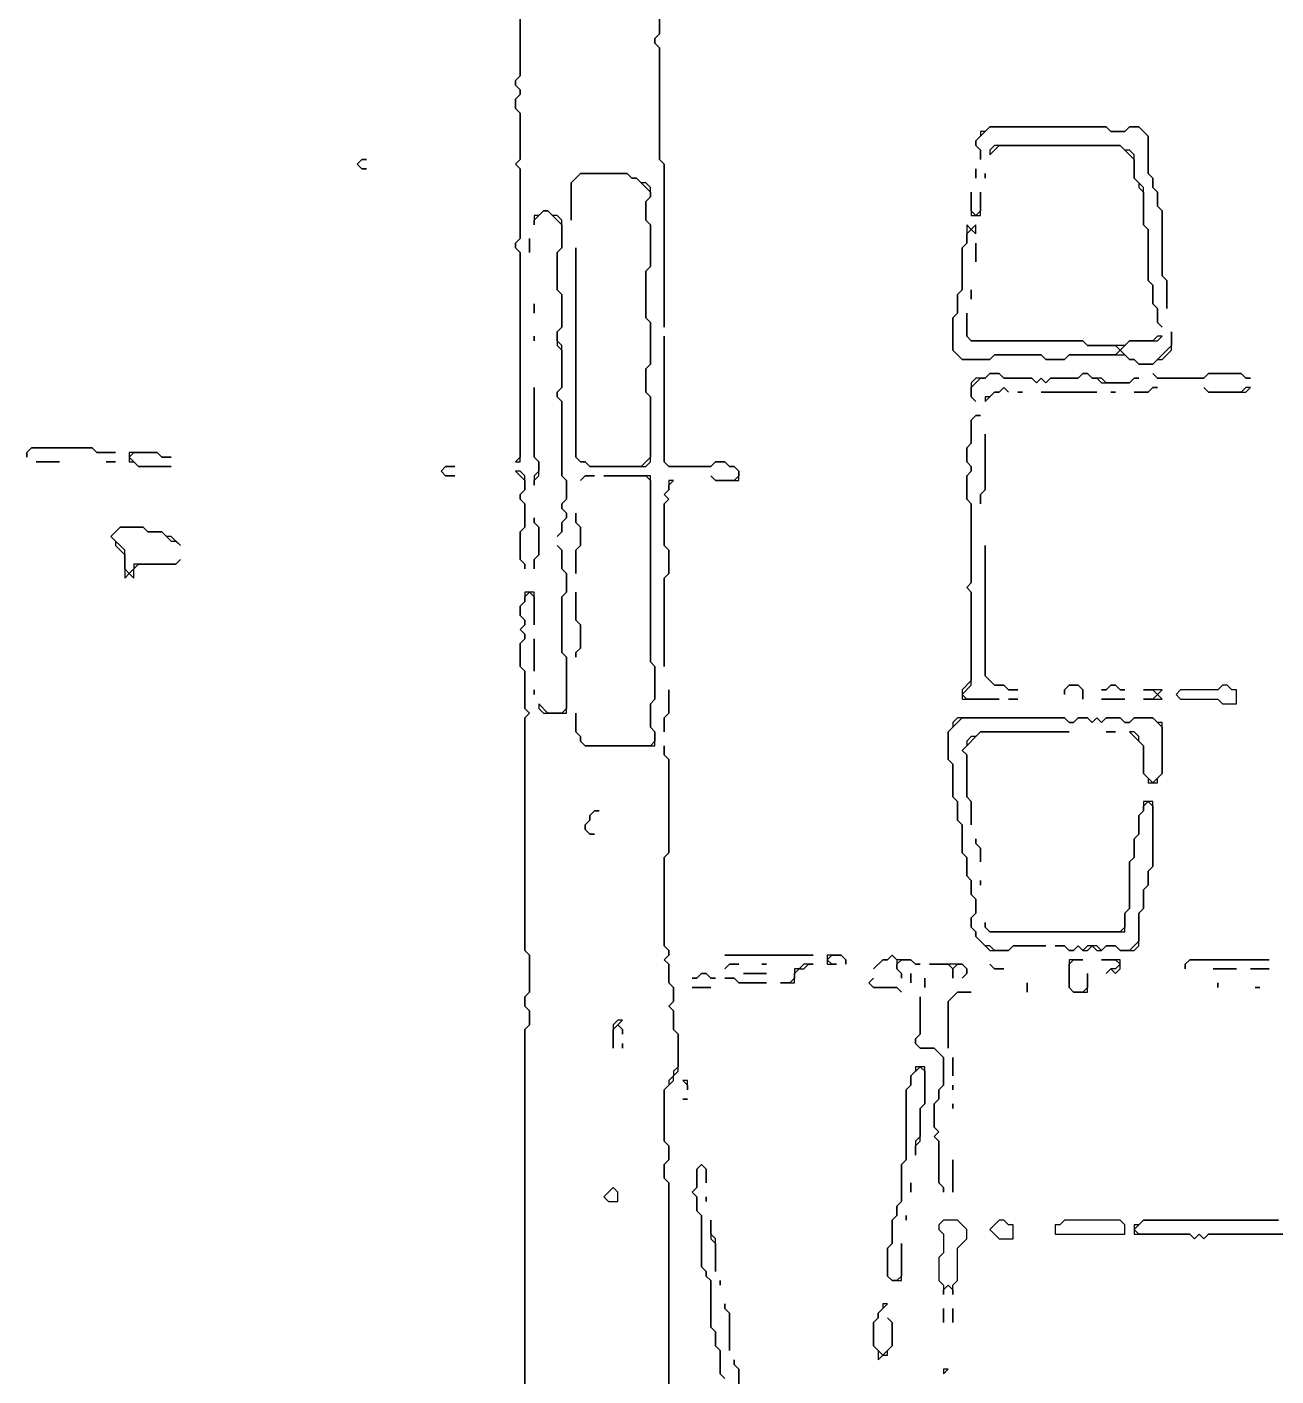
# Model space of a CAD drawing. Header units: metres. Extents: x 0 to 3575, y 1 to 2763.
# Drawn here: x 892 to 1160.5, y 1440.5 to 1730.5 of the extents above; entities that cross this region are included whole.
import ezdxf

# ---------------------------------------------------------------- set-up
doc = ezdxf.new("R2010")
doc.units = ezdxf.units.M

msp = doc.modelspace()

# ---------------------------------------------------------------- linework, layer by layer
for points in [[(998, 1737), (998, 1720), (997, 1719), (997, 1718), (998, 1717), (998, 1716), (997, 1715), (997, 1713), (998, 1712), (998, 1702), (997, 1701), (998, 1700), (998, 1685), (997, 1684), (997, 1683), (998, 1682), (998, 1638), (997, 1637), (998, 1637), (998, 1682), (997, 1683), (997, 1684), (998, 1685), (998, 1700), (997, 1701), (998, 1702), (998, 1712), (997, 1713), (997, 1715), (998, 1716), (998, 1717), (997, 1718), (997, 1719), (998, 1720), (998, 1737)], [(1028, 1735), (1028, 1729), (1027, 1728), (1027, 1727), (1028, 1726), (1028, 1702), (1029, 1701), (1029, 1666), (1029, 1701), (1028, 1702), (1028, 1726), (1027, 1727), (1027, 1728), (1028, 1729), (1028, 1735)], [(999, 1384), (999, 1515), (1000, 1516), (1000, 1519), (999, 1520), (999, 1522), (1000, 1523), (1000, 1531), (999, 1532), (999, 1582), (1000, 1583), (999, 1584), (999, 1592), (998, 1593), (998, 1598), (999, 1599), (999, 1600), (998, 1601), (999, 1602), (999, 1603), (998, 1604), (998, 1606), (999, 1607), (999, 1608), (1000, 1609), (1001, 1608), (1001, 1602), (1001, 1609), (999, 1609), (999, 1607), (998, 1606), (998, 1604), (999, 1603), (999, 1602), (998, 1601), (999, 1600), (999, 1599), (998, 1598), (998, 1593), (999, 1592), (999, 1584), (1000, 1583), (999, 1582), (999, 1532), (1000, 1531), (1000, 1523), (999, 1522), (999, 1520), (1000, 1519), (1000, 1516), (999, 1515), (999, 1384)], [(1030, 1423), (1030, 1482), (1029, 1483), (1029, 1486), (1030, 1487), (1030, 1490), (1029, 1491), (1029, 1502), (1031, 1504), (1031, 1505), (1032, 1506), (1032, 1514), (1031, 1515), (1031, 1519), (1030, 1520), (1031, 1521), (1031, 1524), (1030, 1525), (1030, 1529), (1029, 1530), (1030, 1531), (1030, 1532), (1029, 1533), (1029, 1552), (1030, 1553), (1030, 1573), (1029, 1574), (1029, 1576), (1029, 1574), (1030, 1573), (1030, 1553), (1029, 1552), (1029, 1533), (1030, 1532), (1030, 1531), (1029, 1530), (1030, 1529), (1030, 1525), (1031, 1524), (1031, 1521), (1030, 1520), (1031, 1519), (1031, 1515), (1032, 1514), (1032, 1507), (1031, 1506), (1031, 1505), (1030, 1504), (1030, 1503), (1029, 1502), (1029, 1491), (1030, 1490), (1030, 1487), (1029, 1486), (1029, 1483), (1030, 1482), (1030, 1423)], [(1042, 1440), (1041, 1441), (1041, 1446), (1040, 1447), (1040, 1450), (1039, 1451), (1039, 1461), (1038, 1462), (1038, 1463), (1037, 1464), (1037, 1475), (1036, 1476), (1036, 1479), (1035, 1480), (1036, 1481), (1036, 1485), (1037, 1486), (1038, 1485), (1038, 1482), (1038, 1485), (1037, 1486), (1036, 1485), (1036, 1481), (1035, 1480), (1036, 1479), (1036, 1476), (1037, 1475), (1037, 1464), (1038, 1463), (1038, 1462), (1039, 1461), (1039, 1451), (1040, 1450), (1040, 1447), (1041, 1446), (1041, 1441), (1042, 1440)], [(1161, 1474), (1132, 1474), (1131, 1473), (1130, 1473), (1130, 1471), (1142, 1471), (1143, 1470), (1144, 1471), (1145, 1470), (1146, 1471), (1162, 1471)], [(1162, 1471), (1146, 1471), (1145, 1470), (1144, 1471), (1143, 1470), (1142, 1471), (1131, 1471), (1130, 1472), (1132, 1474), (1161, 1474)], [(1045, 1431), (1045, 1442), (1044, 1443), (1044, 1444), (1044, 1443), (1045, 1442), (1045, 1431)]]:
    msp.add_lwpolyline(points)
for points in [[(1099, 1709), (1098, 1708), (1097, 1708), (1097, 1707), (1096, 1706), (1096, 1705), (1097, 1704), (1097, 1702), (1097, 1704), (1096, 1705), (1096, 1706), (1099, 1709), (1124, 1709), (1125, 1708), (1128, 1708), (1129, 1709), (1131, 1709), (1133, 1707), (1133, 1699), (1134, 1698), (1134, 1696), (1135, 1695), (1135, 1692), (1136, 1691), (1136, 1677), (1137, 1676), (1137, 1670), (1137, 1676), (1136, 1677), (1136, 1691), (1135, 1692), (1135, 1695), (1134, 1696), (1134, 1698), (1133, 1699), (1133, 1707), (1131, 1709), (1129, 1709), (1128, 1708), (1125, 1708), (1124, 1709)], [(1100, 1705), (1099, 1704), (1099, 1703), (1101, 1705), (1127, 1705), (1130, 1702), (1130, 1698), (1131, 1697), (1131, 1696), (1132, 1695), (1132, 1688), (1133, 1687), (1133, 1676), (1134, 1675), (1134, 1671), (1135, 1670), (1135, 1667), (1136, 1666), (1135, 1667), (1135, 1670), (1134, 1671), (1134, 1675), (1133, 1676), (1133, 1687), (1132, 1688), (1132, 1696), (1130, 1698), (1130, 1703), (1129, 1704), (1128, 1704), (1127, 1705)], [(964, 1702), (963, 1701), (964, 1700), (965, 1700), (964, 1700), (963, 1701), (964, 1702), (965, 1702)], [(1096, 1700), (1096, 1698)], [(1011, 1699), (1009, 1697), (1009, 1689), (1009, 1697), (1011, 1699), (1021, 1699), (1022, 1698), (1023, 1698), (1026, 1695), (1026, 1694), (1025, 1693), (1025, 1689), (1026, 1688), (1026, 1679), (1025, 1678), (1025, 1668), (1026, 1667), (1026, 1658), (1025, 1657), (1025, 1652), (1026, 1651), (1026, 1638), (1024, 1636), (1013, 1636), (1012, 1637), (1011, 1637), (1010, 1638), (1010, 1683), (1010, 1638), (1011, 1637), (1012, 1637), (1013, 1636), (1025, 1636), (1026, 1637), (1026, 1651), (1025, 1652), (1025, 1657), (1026, 1658), (1026, 1667), (1025, 1668), (1025, 1678), (1026, 1679), (1026, 1688), (1025, 1689), (1025, 1693), (1026, 1694), (1026, 1696), (1025, 1697), (1024, 1697), (1023, 1698), (1022, 1698), (1021, 1699)], [(1098, 1699), (1098, 1698)], [(1095, 1695), (1095, 1690), (1097, 1690), (1097, 1695), (1097, 1691), (1096, 1690), (1095, 1691)], [(1003, 1691), (1002, 1690), (1001, 1690), (1001, 1688), (1001, 1689), (1003, 1691), (1004, 1691), (1007, 1688), (1007, 1683), (1006, 1682), (1006, 1674), (1007, 1673), (1007, 1666), (1006, 1665), (1006, 1662), (1007, 1661), (1007, 1653), (1006, 1652), (1006, 1651), (1007, 1650), (1007, 1634), (1008, 1633), (1008, 1629), (1007, 1628), (1007, 1627), (1008, 1626), (1008, 1625), (1007, 1624), (1007, 1622), (1006, 1621), (1007, 1622), (1007, 1624), (1008, 1625), (1008, 1626), (1007, 1627), (1007, 1628), (1008, 1629), (1008, 1633), (1007, 1634), (1007, 1650), (1006, 1651), (1006, 1652), (1007, 1653), (1007, 1662), (1006, 1663), (1006, 1665), (1007, 1666), (1007, 1673), (1006, 1674), (1006, 1682), (1007, 1683), (1007, 1689), (1006, 1690), (1005, 1690), (1004, 1691)], [(1094, 1688), (1094, 1684), (1093, 1683), (1093, 1674), (1092, 1673), (1092, 1669), (1091, 1668), (1091, 1661), (1093, 1659), (1099, 1659), (1100, 1660), (1110, 1660), (1111, 1659), (1115, 1659), (1116, 1660), (1128, 1660), (1129, 1659), (1130, 1659), (1131, 1658), (1134, 1658), (1135, 1659), (1136, 1659), (1138, 1661), (1138, 1665), (1138, 1662), (1134, 1658), (1131, 1658), (1130, 1659), (1129, 1659), (1127, 1661), (1129, 1663), (1135, 1663), (1136, 1664), (1135, 1664), (1134, 1663), (1129, 1663), (1128, 1662), (1120, 1662), (1119, 1663), (1095, 1663), (1094, 1664), (1094, 1669), (1094, 1664), (1095, 1663), (1119, 1663), (1120, 1662), (1126, 1662), (1127, 1661), (1126, 1660), (1116, 1660), (1115, 1659), (1111, 1659), (1110, 1660), (1100, 1660), (1099, 1659), (1093, 1659), (1091, 1661), (1091, 1668), (1092, 1669), (1092, 1673), (1093, 1674), (1093, 1683), (1094, 1684), (1094, 1686), (1095, 1687), (1096, 1686), (1096, 1688), (1095, 1687)], [(1000, 1685), (1000, 1682)], [(1096, 1684), (1096, 1680)], [(1095, 1674), (1095, 1672)], [(1001, 1671), (1001, 1669)], [(1001, 1664), (1001, 1663)], [(1029, 1664), (1029, 1637), (1030, 1636), (1039, 1636), (1040, 1637), (1042, 1637), (1043, 1636), (1044, 1636), (1045, 1635), (1045, 1634), (1044, 1633), (1040, 1633), (1039, 1634), (1040, 1633), (1045, 1633), (1045, 1635), (1044, 1636), (1043, 1636), (1042, 1637), (1040, 1637), (1039, 1636), (1030, 1636), (1029, 1637)], [(1099, 1656), (1098, 1655), (1096, 1655), (1095, 1654), (1095, 1651), (1096, 1650), (1095, 1651), (1095, 1653), (1097, 1655), (1098, 1655), (1099, 1656), (1101, 1656), (1102, 1655), (1108, 1655), (1109, 1654), (1110, 1655), (1111, 1654), (1112, 1655), (1118, 1655), (1119, 1656), (1120, 1656), (1121, 1655), (1122, 1655), (1123, 1654), (1129, 1654), (1130, 1655), (1131, 1655), (1130, 1655), (1129, 1654), (1124, 1654), (1123, 1655), (1121, 1655), (1120, 1656), (1119, 1656), (1118, 1655), (1112, 1655), (1111, 1654), (1110, 1655), (1109, 1654), (1108, 1655), (1102, 1655), (1101, 1656)], [(1134, 1656), (1135, 1655), (1145, 1655), (1146, 1656), (1153, 1656), (1154, 1655), (1155, 1655), (1154, 1655), (1153, 1656), (1146, 1656), (1145, 1655), (1135, 1655)], [(1001, 1653), (1001, 1638), (1002, 1637), (1002, 1635), (1001, 1634), (1001, 1632), (1001, 1633), (1002, 1634), (1002, 1637), (1001, 1638)], [(1102, 1653), (1101, 1652), (1100, 1652), (1099, 1651), (1098, 1651), (1098, 1650), (1100, 1652), (1101, 1652), (1102, 1653), (1103, 1652)], [(1134, 1653), (1133, 1652), (1130, 1652), (1133, 1652), (1134, 1653), (1135, 1653)], [(1145, 1653), (1146, 1652), (1154, 1652), (1155, 1653), (1154, 1653), (1153, 1652), (1146, 1652)], [(1105, 1652), (1106, 1652)], [(1110, 1652), (1122, 1652)], [(1125, 1652), (1126, 1652)], [(1096, 1647), (1095, 1646), (1095, 1641), (1094, 1640), (1094, 1637), (1095, 1636), (1095, 1635), (1094, 1634), (1094, 1629), (1095, 1628), (1095, 1611), (1094, 1610), (1095, 1609), (1095, 1590), (1093, 1588), (1093, 1586), (1101, 1586), (1094, 1586), (1093, 1587), (1095, 1589), (1095, 1609), (1094, 1610), (1095, 1611), (1095, 1628), (1094, 1629), (1094, 1634), (1095, 1635), (1095, 1636), (1094, 1637), (1094, 1640), (1095, 1641), (1095, 1646), (1096, 1647), (1097, 1647)], [(1098, 1643), (1098, 1631), (1097, 1630), (1097, 1628), (1097, 1630), (1098, 1631)], [(893, 1640), (892, 1639), (892, 1638), (892, 1639), (893, 1640), (906, 1640), (907, 1639), (911, 1639), (907, 1639), (906, 1640)], [(914, 1639), (914, 1637), (915, 1637), (916, 1636), (923, 1636), (916, 1636), (914, 1638), (915, 1639), (920, 1639), (921, 1638), (923, 1638), (921, 1638), (920, 1639)], [(894, 1637), (899, 1637)], [(909, 1637), (911, 1637)], [(982, 1636), (981, 1635), (982, 1634), (984, 1634), (982, 1634), (981, 1635), (982, 1636), (984, 1636)], [(997, 1635), (999, 1633), (999, 1631), (998, 1630), (998, 1629), (999, 1628), (999, 1623), (998, 1622), (998, 1616), (999, 1615), (999, 1614), (999, 1615), (998, 1616), (998, 1622), (999, 1623), (999, 1628), (998, 1629), (998, 1630), (999, 1631), (999, 1634), (998, 1635)], [(1016, 1634), (1025, 1634), (1026, 1633), (1026, 1594), (1027, 1593), (1027, 1586), (1026, 1585), (1026, 1580), (1027, 1579), (1027, 1577), (1026, 1576), (1012, 1576), (1011, 1577), (1011, 1578), (1010, 1579), (1010, 1583), (1010, 1579), (1011, 1578), (1011, 1577), (1012, 1576), (1027, 1576), (1027, 1579), (1026, 1580), (1026, 1585), (1027, 1586), (1027, 1593), (1026, 1594), (1026, 1634)], [(1012, 1634), (1011, 1633), (1012, 1634), (1014, 1634)], [(1030, 1633), (1030, 1631), (1029, 1630), (1030, 1629), (1029, 1628), (1029, 1619), (1030, 1618), (1030, 1613), (1029, 1612), (1029, 1593), (1029, 1612), (1030, 1613), (1030, 1618), (1029, 1619), (1029, 1628), (1030, 1629), (1029, 1630), (1030, 1631), (1030, 1632), (1031, 1633)], [(1010, 1628)], [(1001, 1625), (1001, 1624), (1002, 1623), (1002, 1617), (1001, 1616), (1001, 1614), (1001, 1616), (1002, 1617), (1002, 1623), (1001, 1624)], [(1010, 1626), (1010, 1624), (1011, 1623), (1011, 1619), (1010, 1618), (1010, 1613), (1010, 1618), (1011, 1619), (1011, 1623), (1010, 1624)], [(912, 1623), (910, 1621), (911, 1620), (911, 1619), (913, 1617), (913, 1612), (914, 1613), (915, 1612), (915, 1614), (916, 1615), (924, 1615), (925, 1616), (924, 1615), (915, 1615), (915, 1614), (914, 1613), (913, 1614), (913, 1618), (910, 1621), (912, 1623), (917, 1623), (918, 1622), (921, 1622), (923, 1620), (924, 1620), (925, 1619), (923, 1621), (922, 1621), (921, 1622), (918, 1622), (917, 1623)], [(1006, 1619), (1007, 1618), (1007, 1614), (1008, 1613), (1008, 1609), (1007, 1608), (1007, 1596), (1008, 1595), (1008, 1584), (1007, 1583), (1004, 1583), (1002, 1585), (1002, 1584), (1003, 1583), (1008, 1583), (1008, 1595), (1007, 1596), (1007, 1608), (1008, 1609), (1008, 1613), (1007, 1614), (1007, 1618)], [(1098, 1619), (1098, 1591), (1100, 1589), (1102, 1589), (1103, 1588), (1105, 1588), (1103, 1588), (1102, 1589), (1100, 1589), (1098, 1591)], [(1010, 1609), (1010, 1603), (1011, 1602), (1011, 1597), (1010, 1596), (1010, 1595), (1010, 1596), (1011, 1597), (1011, 1602), (1010, 1603)], [(1001, 1599), (1001, 1592)], [(1001, 1588), (1001, 1587)], [(1030, 1588), (1030, 1583), (1029, 1582), (1029, 1579), (1029, 1582), (1030, 1583)], [(1116, 1589), (1115, 1588), (1115, 1587), (1115, 1588), (1116, 1589), (1118, 1589), (1119, 1588), (1119, 1586), (1119, 1588), (1118, 1589)], [(1125, 1589), (1124, 1588), (1123, 1588), (1124, 1588), (1125, 1589), (1126, 1589), (1127, 1588), (1128, 1588), (1127, 1588), (1126, 1589)], [(1132, 1588), (1134, 1588), (1135, 1587), (1134, 1586), (1132, 1586), (1136, 1586), (1135, 1587), (1136, 1588)], [(1149, 1589), (1148, 1588), (1140, 1588), (1139, 1587), (1140, 1586), (1148, 1586), (1149, 1585), (1152, 1585), (1152, 1588), (1151, 1588), (1150, 1589)], [(1103, 1586), (1105, 1586)], [(1117, 1586)], [(1123, 1586), (1128, 1586)], [(1092, 1582), (1091, 1581), (1091, 1580), (1090, 1579), (1090, 1573), (1091, 1572), (1091, 1565), (1092, 1564), (1092, 1560), (1093, 1559), (1093, 1553), (1094, 1552), (1094, 1548), (1095, 1547), (1095, 1544), (1096, 1543), (1096, 1540), (1095, 1539), (1095, 1537), (1096, 1536), (1096, 1535), (1099, 1532), (1103, 1532), (1104, 1533), (1111, 1533), (1104, 1533), (1103, 1532), (1100, 1532), (1099, 1533), (1098, 1533), (1096, 1535), (1096, 1536), (1095, 1537), (1095, 1539), (1096, 1540), (1096, 1543), (1095, 1544), (1095, 1547), (1094, 1548), (1094, 1552), (1093, 1553), (1093, 1559), (1092, 1560), (1092, 1564), (1091, 1565), (1091, 1572), (1090, 1573), (1090, 1579), (1093, 1582), (1115, 1582), (1116, 1581), (1117, 1581), (1118, 1582), (1120, 1582), (1121, 1581), (1122, 1582), (1123, 1581), (1124, 1582), (1127, 1582), (1128, 1581), (1129, 1581), (1130, 1582), (1134, 1582), (1136, 1580), (1136, 1570), (1134, 1568), (1132, 1570), (1132, 1576), (1131, 1577), (1131, 1578), (1130, 1579), (1129, 1579), (1132, 1576), (1132, 1570), (1133, 1569), (1133, 1568), (1135, 1568), (1135, 1569), (1136, 1570), (1136, 1581), (1135, 1581), (1134, 1582), (1130, 1582), (1129, 1581), (1128, 1581), (1127, 1582), (1124, 1582), (1123, 1581), (1122, 1582), (1121, 1581), (1120, 1582), (1118, 1582), (1117, 1581), (1116, 1581), (1115, 1582)], [(1097, 1579), (1096, 1578), (1095, 1578), (1094, 1577), (1094, 1576), (1093, 1575), (1094, 1574), (1094, 1565), (1095, 1564), (1095, 1559), (1095, 1564), (1094, 1565), (1094, 1574), (1093, 1575), (1097, 1579), (1116, 1579)], [(1124, 1579), (1126, 1579)], [(1132, 1564), (1132, 1562), (1131, 1561), (1131, 1557), (1130, 1556), (1130, 1552), (1129, 1551), (1129, 1541), (1128, 1540), (1128, 1537), (1127, 1536), (1099, 1536), (1098, 1537), (1098, 1538), (1098, 1537), (1099, 1536), (1128, 1536), (1128, 1540), (1129, 1541), (1129, 1551), (1130, 1552), (1130, 1556), (1131, 1557), (1131, 1561), (1132, 1562), (1132, 1563), (1133, 1564), (1134, 1563), (1134, 1550), (1133, 1549), (1133, 1546), (1132, 1545), (1132, 1541), (1131, 1540), (1131, 1534), (1129, 1532), (1127, 1532), (1126, 1533), (1124, 1533), (1123, 1532), (1122, 1533), (1120, 1533), (1119, 1532), (1118, 1533), (1117, 1532), (1116, 1532), (1115, 1533), (1113, 1533), (1115, 1533), (1116, 1532), (1117, 1532), (1118, 1533), (1119, 1532), (1120, 1532), (1121, 1533), (1122, 1532), (1123, 1532), (1124, 1533), (1126, 1533), (1127, 1532), (1130, 1532), (1131, 1533), (1131, 1540), (1132, 1541), (1132, 1545), (1133, 1546), (1133, 1549), (1134, 1550), (1134, 1564)], [(1014, 1562), (1013, 1561), (1013, 1560), (1012, 1559), (1012, 1558), (1013, 1557), (1014, 1557), (1013, 1557), (1012, 1558), (1012, 1559), (1013, 1560), (1013, 1561), (1014, 1562), (1015, 1562)], [(1015, 1560)], [(1096, 1556), (1096, 1555), (1097, 1554), (1097, 1551), (1097, 1554), (1096, 1555)], [(1097, 1547), (1097, 1546)], [(1042, 1531), (1061, 1531)], [(1043, 1529), (1042, 1528), (1043, 1529), (1045, 1529)], [(1047, 1529)], [(1050, 1529), (1051, 1529)], [(1059, 1529), (1058, 1528), (1057, 1528), (1057, 1526), (1056, 1525), (1054, 1525), (1057, 1525), (1057, 1527), (1058, 1528), (1059, 1528), (1060, 1529), (1061, 1529)], [(1064, 1531), (1064, 1529), (1066, 1529), (1065, 1529), (1064, 1530), (1065, 1531), (1067, 1531), (1068, 1530), (1068, 1529), (1068, 1530), (1067, 1531)], [(1078, 1531), (1077, 1530), (1076, 1530), (1074, 1528), (1076, 1530), (1077, 1530), (1078, 1531), (1079, 1530), (1079, 1528), (1080, 1527), (1080, 1526), (1080, 1527), (1079, 1528), (1079, 1529), (1080, 1530), (1082, 1530), (1083, 1529), (1084, 1529), (1083, 1529), (1082, 1530), (1079, 1530)], [(1086, 1529), (1090, 1529), (1091, 1528), (1091, 1526), (1091, 1528), (1092, 1529), (1093, 1529), (1094, 1528), (1094, 1527), (1093, 1526), (1094, 1527), (1094, 1528), (1093, 1529)], [(1099, 1529), (1100, 1528), (1102, 1528), (1100, 1528)], [(1116, 1530), (1116, 1524), (1117, 1523), (1120, 1523), (1120, 1527), (1120, 1524), (1119, 1523), (1117, 1523), (1116, 1524), (1116, 1529), (1117, 1530), (1119, 1530)], [(1123, 1530), (1126, 1530), (1127, 1529), (1126, 1528), (1125, 1528), (1124, 1527), (1125, 1528), (1126, 1527), (1127, 1528), (1127, 1530)], [(1142, 1530), (1141, 1529), (1141, 1528), (1141, 1529), (1142, 1530), (1159, 1530)], [(1037, 1527), (1036, 1526), (1035, 1526), (1036, 1526), (1037, 1527), (1038, 1527), (1039, 1526), (1040, 1526), (1039, 1526), (1038, 1527)], [(1042, 1526), (1044, 1526), (1045, 1525), (1051, 1525), (1045, 1525), (1044, 1526)], [(1046, 1527), (1051, 1527)], [(1053, 1527)], [(1074, 1526), (1073, 1525), (1074, 1524), (1079, 1524), (1080, 1523), (1079, 1524), (1074, 1524), (1073, 1525)], [(1082, 1527), (1082, 1525)], [(1085, 1526), (1085, 1524)], [(1147, 1528), (1152, 1528)], [(1155, 1528), (1159, 1528)], [(1035, 1524), (1039, 1524)], [(1092, 1523), (1090, 1521), (1090, 1511), (1090, 1521), (1092, 1523), (1095, 1523)], [(1095, 1525)], [(1107, 1525), (1107, 1523)], [(1109, 1525)], [(1109, 1523)], [(1148, 1525), (1148, 1524)], [(1156, 1524), (1157, 1524)], [(1084, 1522), (1084, 1514), (1083, 1513), (1083, 1512), (1084, 1511), (1087, 1511), (1089, 1509), (1089, 1503), (1088, 1502), (1088, 1500), (1087, 1499), (1087, 1494), (1088, 1493), (1087, 1492), (1088, 1491), (1088, 1482), (1089, 1481), (1089, 1480), (1089, 1481), (1088, 1482), (1088, 1491), (1087, 1492), (1088, 1493), (1087, 1494), (1087, 1499), (1088, 1500), (1088, 1502), (1089, 1503), (1089, 1509), (1087, 1511), (1084, 1511), (1083, 1512), (1083, 1513), (1084, 1514)], [(1019, 1517), (1018, 1516), (1018, 1511), (1018, 1515), (1019, 1516), (1020, 1515), (1020, 1514), (1020, 1515), (1019, 1516), (1020, 1517)], [(1020, 1512), (1020, 1511)], [(1091, 1509), (1091, 1505)], [(1083, 1507), (1083, 1506), (1082, 1505), (1082, 1503), (1081, 1502), (1081, 1487), (1080, 1486), (1080, 1478), (1079, 1477), (1079, 1475), (1078, 1474), (1078, 1469), (1077, 1468), (1077, 1462), (1078, 1461), (1080, 1461), (1080, 1469), (1080, 1462), (1079, 1461), (1078, 1461), (1077, 1462), (1077, 1468), (1078, 1469), (1078, 1474), (1079, 1475), (1079, 1477), (1080, 1478), (1080, 1486), (1081, 1487), (1081, 1502), (1082, 1503), (1082, 1505), (1084, 1507), (1085, 1506), (1085, 1499), (1084, 1498), (1084, 1492), (1083, 1491), (1083, 1488), (1083, 1490), (1084, 1491), (1084, 1498), (1085, 1499), (1085, 1507)], [(1033, 1504), (1034, 1503), (1034, 1502), (1034, 1504)], [(1091, 1503), (1091, 1502)], [(1033, 1500), (1034, 1500)], [(1091, 1499), (1091, 1498)], [(1090, 1492)], [(1091, 1487), (1091, 1480)], [(1082, 1482), (1082, 1480)], [(1018, 1481), (1016, 1479), (1017, 1478), (1019, 1478), (1019, 1480)], [(1038, 1479), (1038, 1478)], [(1039, 1474), (1039, 1470), (1040, 1469), (1040, 1463), (1040, 1470), (1039, 1471)], [(1081, 1475), (1081, 1474)], [(1089, 1474), (1088, 1473), (1088, 1472), (1089, 1471), (1089, 1467), (1088, 1466), (1088, 1461), (1089, 1460), (1089, 1458), (1089, 1459), (1090, 1460), (1091, 1459), (1091, 1458), (1091, 1460), (1092, 1461), (1092, 1468), (1094, 1470), (1094, 1472), (1092, 1474)], [(1101, 1474), (1099, 1472), (1101, 1470), (1104, 1470), (1104, 1473), (1103, 1473), (1102, 1474)], [(1115, 1474), (1114, 1473), (1113, 1473), (1113, 1471), (1128, 1471), (1128, 1473), (1127, 1474)], [(1041, 1461), (1041, 1460)], [(1042, 1456), (1042, 1455), (1043, 1454), (1043, 1446), (1043, 1454), (1042, 1455)], [(1076, 1456), (1076, 1455), (1075, 1454), (1075, 1453), (1074, 1452), (1074, 1447), (1075, 1446), (1075, 1444), (1076, 1445), (1077, 1445), (1077, 1446), (1078, 1447), (1078, 1452), (1077, 1453), (1078, 1452), (1078, 1447), (1076, 1445), (1074, 1447), (1074, 1452), (1075, 1453), (1075, 1454), (1077, 1456)], [(1089, 1455), (1089, 1452)], [(1091, 1455), (1091, 1452)], [(1089, 1442), (1089, 1441), (1090, 1442)]]:
    msp.add_lwpolyline(points, close=True)

doc.saveas('drawing.dxf')
